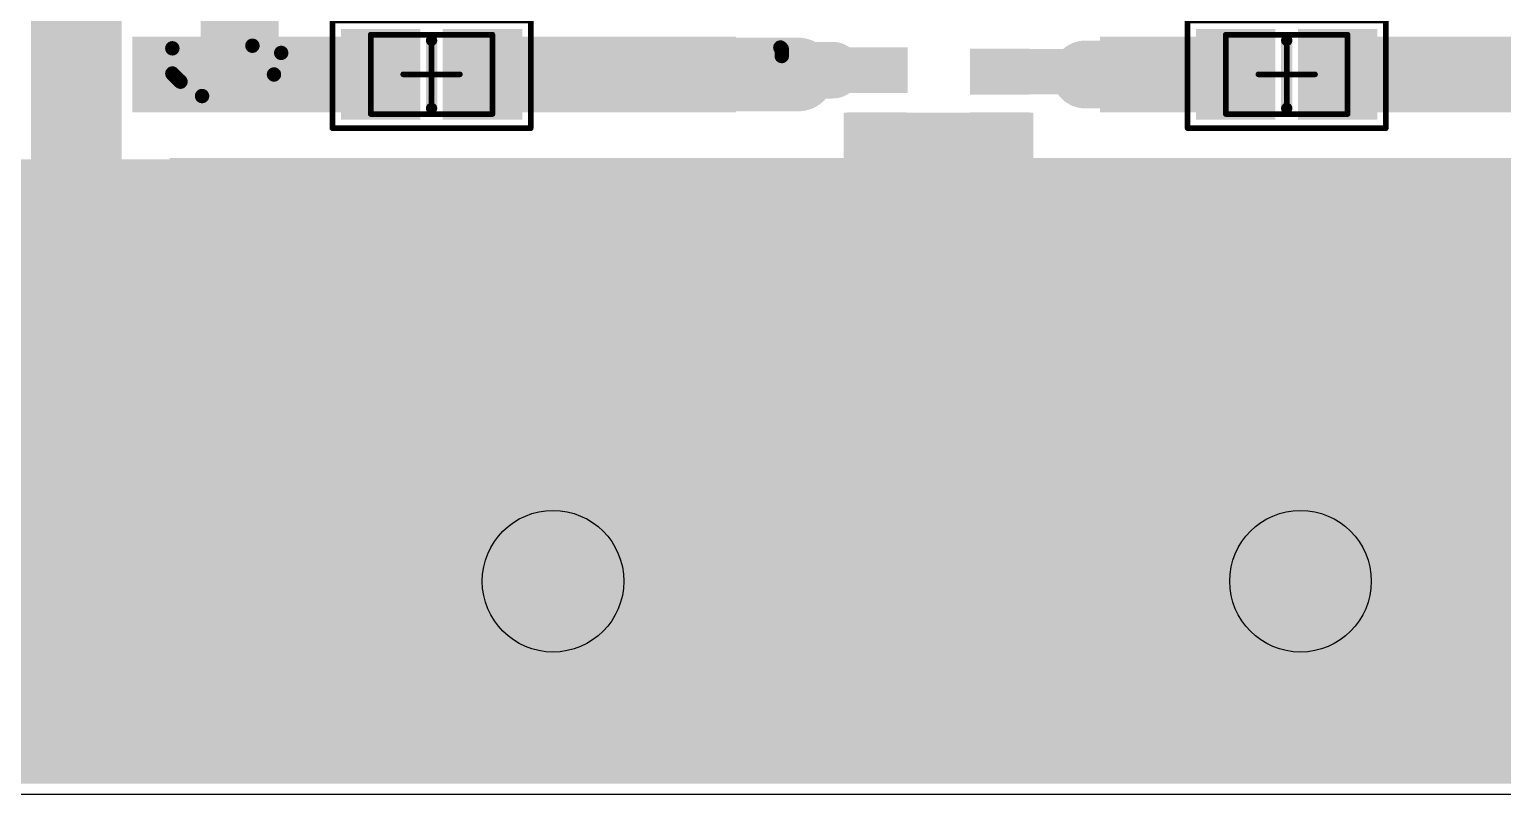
# Model space of a CAD drawing. Extents: x 280 to 426, y 216 to 306.
# Drawn here: x 304.11 to 330.12, y 216.01 to 229.52 of the extents above; entities that cross this region are included whole.
import ezdxf

# ---------------------------------------------------------------- set-up
doc = ezdxf.new("R2010")
doc.units = 0
doc.header["$MEASUREMENT"] = 0
doc.layers.get('0').update_dxf_attribs({"linetype": 'CONTINUOUS'})
for name, color, linetype in [('MECHANICAL13', 56, 'CONTINUOUS'), ('MECHANICAL15', 56, 'CONTINUOUS'), ('MULTILAYER', 9, 'CONTINUOUS'), ('TOPLAYER', 1, 'CONTINUOUS'), ('TOPOVERLAY', 2, 'CONTINUOUS'), ('TOPPASTE', 8, 'CONTINUOUS'), ('TOPSOLDER', 216, 'CONTINUOUS')]:
    doc.layers.add(name, color=color, linetype=linetype)

# ---------------------------------------------------------------- blocks, each defined once
blk = doc.blocks.new('6_0805_N_25')
at = {"layer": 'MECHANICAL13', "const_width": 0.1}
for points in [[(1.075002, 0.700004), (-1.074999, 0.700004)], [(-1.074999, 0.700004), (-1.074999, -0.699996)], [(1.075002, 0.700004), (1.075002, -0.699996)], [(1.075002, -0.699996), (-1.074999, -0.699996)]]:
    blk.add_lwpolyline(points, dxfattribs=at)
at = {"layer": 'MECHANICAL13', "const_width": 0.05}
for points in [[(-1.099998, 0.700004, 1), (-1.05, 0.700004, 1)], [(-1.099998, 0.700004, 1), (-1.05, 0.700004, 1)], [(1.050003, 0.700004, 1), (1.1, 0.700004, 1)], [(1.050003, 0.700004, 1), (1.1, 0.700004, 1)], [(-1.099998, -0.699996, 1), (-1.05, -0.699996, 1)], [(-1.099998, -0.699996, 1), (-1.05, -0.699996, 1)], [(1.050003, -0.699996, 1), (1.1, -0.699996, 1)], [(1.050003, -0.699996, 1), (1.1, -0.699996, 1)]]:
    blk.add_lwpolyline(points, format="xyb", close=True, dxfattribs=at)
at = {"layer": 'MECHANICAL15', "const_width": 0.1}
for points in [[(1.750002, 0.950003), (-1.749999, 0.950003)], [(-1.749999, 0.950003), (-1.749999, -0.949996)], [(1.750002, 0.950003), (1.750002, -0.949996)], [(0.000003, 0.500004), (0.000003, -0.499996)], [(0.500002, 0.000003), (-0.499999, 0.000003)], [(1.750002, -0.949996), (-1.749999, -0.949996)]]:
    blk.add_lwpolyline(points, dxfattribs=at)
at = {"layer": 'MECHANICAL15', "const_width": 0.05}
for points in [[(-1.774998, 0.950003, 1), (-1.725, 0.950003, 1)], [(-1.774998, 0.950003, 1), (-1.725, 0.950003, 1)], [(1.725003, 0.950003, 1), (1.775, 0.950003, 1)], [(1.725003, 0.950003, 1), (1.775, 0.950003, 1)], [(-0.024996, 0.500004, 1), (0.025001, 0.500004, 1)], [(-0.524998, 0.000003, 1), (-0.475, 0.000003, 1)], [(0.475003, 0.000003, 1), (0.525, 0.000003, 1)], [(-0.024996, -0.499996, 1), (0.025001, -0.499996, 1)], [(-1.774998, -0.949996, 1), (-1.725, -0.949996, 1)], [(-1.774998, -0.949996, 1), (-1.725, -0.949996, 1)], [(1.725003, -0.949996, 1), (1.775, -0.949996, 1)], [(1.725003, -0.949996, 1), (1.775, -0.949996, 1)]]:
    blk.add_lwpolyline(points, format="xyb", close=True, dxfattribs=at)
at = {"layer": 'TOPLAYER'}
for points in [[(-0.299999, -0.699996), (-0.299999, 0.700001), (-1.499997, -0.699996), (-1.499997, 0.700001)], [(1.5, -0.699996), (1.5, 0.700001), (0.300002, -0.699996), (0.300002, 0.700001)]]:
    blk.add_solid(points, dxfattribs=at)
at = {"layer": 'TOPOVERLAY', "const_width": 0.2}
blk.add_lwpolyline([(0, 0.599999), (0, -0.599999)], dxfattribs=at)
at = {"layer": 'TOPOVERLAY', "const_width": 0.1}
for points in [[(-0.05, 0.599999, 1), (0.05, 0.599999, 1)], [(-0.05, -0.599999, 1), (0.05, -0.599999, 1)]]:
    blk.add_lwpolyline(points, format="xyb", close=True, dxfattribs=at)
at = {"layer": 'TOPPASTE'}
for points in [[(-0.299999, -0.699996), (-0.299999, 0.700001), (-1.499997, -0.699996), (-1.499997, 0.700001)], [(1.5, -0.699996), (1.5, 0.700001), (0.300002, -0.699996), (0.300002, 0.700001)]]:
    blk.add_solid(points, dxfattribs=at)
at = {"layer": 'TOPSOLDER'}
for points in [[(-0.198399, -0.801596), (-0.198399, 0.801601), (-1.601597, -0.801596), (-1.601597, 0.801601)], [(1.6016, -0.801596), (1.6016, 0.801601), (0.198402, -0.801596), (0.198402, 0.801601)]]:
    blk.add_solid(points, dxfattribs=at)
blk = doc.blocks.new('6_0805_N_31')
at = {"layer": 'MECHANICAL13', "const_width": 0.1}
for points in [[(-1.074999, 0.700004), (1.075002, 0.700004)], [(-1.074999, -0.699996), (-1.074999, 0.700004)], [(1.075002, -0.699996), (1.075002, 0.700004)], [(-1.074999, -0.699996), (1.075002, -0.699996)]]:
    blk.add_lwpolyline(points, dxfattribs=at)
at = {"layer": 'MECHANICAL13', "const_width": 0.05}
for points in [[(-1.099998, 0.700004, 1), (-1.05, 0.700004, 1)], [(-1.099998, 0.700004, 1), (-1.05, 0.700004, 1)], [(1.050003, 0.700004, 1), (1.1, 0.700004, 1)], [(1.050003, 0.700004, 1), (1.1, 0.700004, 1)], [(-1.099998, -0.699996, 1), (-1.05, -0.699996, 1)], [(-1.099998, -0.699996, 1), (-1.05, -0.699996, 1)], [(1.050003, -0.699996, 1), (1.1, -0.699996, 1)], [(1.050003, -0.699996, 1), (1.1, -0.699996, 1)]]:
    blk.add_lwpolyline(points, format="xyb", close=True, dxfattribs=at)
at = {"layer": 'MECHANICAL15', "const_width": 0.1}
for points in [[(-1.749999, 0.950003), (1.750002, 0.950003)], [(-1.749999, -0.949996), (-1.749999, 0.950003)], [(1.750002, -0.949996), (1.750002, 0.950003)], [(0.000003, -0.499996), (0.000003, 0.500004)], [(-0.499999, 0.000003), (0.500002, 0.000003)], [(-1.749999, -0.949996), (1.750002, -0.949996)]]:
    blk.add_lwpolyline(points, dxfattribs=at)
at = {"layer": 'MECHANICAL15', "const_width": 0.05}
for points in [[(-1.774998, 0.950003, 1), (-1.725, 0.950003, 1)], [(-1.774998, 0.950003, 1), (-1.725, 0.950003, 1)], [(1.725003, 0.950003, 1), (1.775, 0.950003, 1)], [(1.725003, 0.950003, 1), (1.775, 0.950003, 1)], [(-0.024996, 0.500004, 1), (0.025001, 0.500004, 1)], [(-0.524998, 0.000003, 1), (-0.475, 0.000003, 1)], [(0.475003, 0.000003, 1), (0.525, 0.000003, 1)], [(-0.024996, -0.499996, 1), (0.025001, -0.499996, 1)], [(-1.774998, -0.949996, 1), (-1.725, -0.949996, 1)], [(-1.774998, -0.949996, 1), (-1.725, -0.949996, 1)], [(1.725003, -0.949996, 1), (1.775, -0.949996, 1)], [(1.725003, -0.949996, 1), (1.775, -0.949996, 1)]]:
    blk.add_lwpolyline(points, format="xyb", close=True, dxfattribs=at)
at = {"layer": 'TOPLAYER'}
for points in [[(-0.299999, -0.699996), (-0.299999, 0.700001), (-1.499997, -0.699996), (-1.499997, 0.700001)], [(1.5, -0.699996), (1.5, 0.700001), (0.300002, -0.699996), (0.300002, 0.700001)]]:
    blk.add_solid(points, dxfattribs=at)
at = {"layer": 'TOPOVERLAY', "const_width": 0.2}
blk.add_lwpolyline([(0, -0.599999), (0, 0.599999)], dxfattribs=at)
at = {"layer": 'TOPOVERLAY', "const_width": 0.1}
for points in [[(-0.05, 0.599999, 1), (0.05, 0.599999, 1)], [(-0.05, -0.599999, 1), (0.05, -0.599999, 1)]]:
    blk.add_lwpolyline(points, format="xyb", close=True, dxfattribs=at)
at = {"layer": 'TOPPASTE'}
for points in [[(-0.299999, -0.699996), (-0.299999, 0.700001), (-1.499997, -0.699996), (-1.499997, 0.700001)], [(1.5, -0.699996), (1.5, 0.700001), (0.300002, -0.699996), (0.300002, 0.700001)]]:
    blk.add_solid(points, dxfattribs=at)
at = {"layer": 'TOPSOLDER'}
for points in [[(-0.198399, -0.801596), (-0.198399, 0.801601), (-1.601597, -0.801596), (-1.601597, 0.801601)], [(1.6016, -0.801596), (1.6016, 0.801601), (0.198402, -0.801596), (0.198402, 0.801601)]]:
    blk.add_solid(points, dxfattribs=at)

msp = doc.modelspace()

# ---------------------------------------------------------------- linework, layer by layer
at = {"linetype": 'Continuous'}
msp.add_lwpolyline([(279.935, 253.575), (426.074, 253.575), (426.074, 216.01), (279.935, 216.01)], close=True, dxfattribs=at)
at = {"color": 3, "linetype": 'Continuous'}
for centre in [(313.358, 219.776), (326.556, 219.776)]:
    msp.add_circle(centre, 1.25, dxfattribs=at)
at = {"layer": 'MULTILAYER'}
for points, const_width in [([(304.438, 228.701, 1), (304.738, 228.701, 1)], 0.3), ([(305.238, 228.676, 1), (305.538, 228.676, 1)], 0.3), ([(318.938, 227.301, 1), (319.238, 227.301, 1)], 0.3), ([(320.863, 227.301, 1), (321.163, 227.301, 1)], 0.3), ([(304.738, 227.151, 1), (305.038, 227.151, 1)], 0.3), ([(305.995, 226.438, 1), (306.295, 226.438, 1)], 0.3), ([(307.504, 225.951, 1), (307.804, 225.951, 1)], 0.3), ([(309.807, 225.951, 1), (310.107, 225.951, 1)], 0.3), ([(312.11, 225.951, 1), (312.41, 225.951, 1)], 0.3), ([(314.413, 225.951, 1), (314.713, 225.951, 1)], 0.3), ([(316.804, 225.951, 1), (317.104, 225.951, 1)], 0.3), ([(319.107, 225.951, 1), (319.407, 225.951, 1)], 0.3), ([(321.41, 225.951, 1), (321.71, 225.951, 1)], 0.3), ([(323.713, 225.951, 1), (324.013, 225.951, 1)], 0.3), ([(325.729, 225.851, 1), (326.029, 225.851, 1)], 0.3), ([(328.032, 225.851, 1), (328.332, 225.851, 1)], 0.3), ([(304.598, 225.295, 1), (304.898, 225.295, 1)], 0.3), ([(305.868, 225.295, 1), (306.168, 225.295, 1)], 0.3), ([(304.788, 224.126, 1), (305.088, 224.126, 1)], 0.3), ([(307.413, 224.076, 1), (307.713, 224.076, 1)], 0.3), ([(309.715, 224.076, 1), (310.015, 224.076, 1)], 0.3), ([(312.018, 224.076, 1), (312.318, 224.076, 1)], 0.3), ([(314.321, 224.076, 1), (314.621, 224.076, 1)], 0.3), ([(316.624, 224.076, 1), (316.924, 224.076, 1)], 0.3), ([(318.927, 224.076, 1), (319.227, 224.076, 1)], 0.3), ([(321.229, 224.076, 1), (321.529, 224.076, 1)], 0.3), ([(323.532, 224.076, 1), (323.832, 224.076, 1)], 0.3), ([(325.835, 224.076, 1), (326.135, 224.076, 1)], 0.3), ([(328.138, 224.076, 1), (328.438, 224.076, 1)], 0.3), ([(312.108, 219.776, 1), (314.608, 219.776, 1)], 2.5), ([(325.306, 219.776, 1), (327.806, 219.776, 1)], 2.5), ([(304.713, 221.576, 1), (305.013, 221.576, 1)], 0.3), ([(307.338, 221.526, 1), (307.638, 221.526, 1)], 0.3), ([(309.64, 221.526, 1), (309.94, 221.526, 1)], 0.3), ([(311.943, 221.526, 1), (312.243, 221.526, 1)], 0.3), ([(314.246, 221.526, 1), (314.546, 221.526, 1)], 0.3), ([(316.549, 221.526, 1), (316.849, 221.526, 1)], 0.3), ([(318.852, 221.526, 1), (319.152, 221.526, 1)], 0.3), ([(321.154, 221.526, 1), (321.454, 221.526, 1)], 0.3), ([(323.457, 221.526, 1), (323.757, 221.526, 1)], 0.3), ([(325.76, 221.526, 1), (326.06, 221.526, 1)], 0.3), ([(328.063, 221.526, 1), (328.363, 221.526, 1)], 0.3), ([(304.365, 218.351, 1), (304.665, 218.351, 1)], 0.3), ([(306.668, 218.351, 1), (306.968, 218.351, 1)], 0.3), ([(308.893, 218.326, 1), (309.193, 218.326, 1)], 0.3), ([(311.196, 218.326, 1), (311.496, 218.326, 1)], 0.3), ([(313.499, 218.326, 1), (313.799, 218.326, 1)], 0.3), ([(315.802, 218.326, 1), (316.102, 218.326, 1)], 0.3), ([(318.104, 218.326, 1), (318.404, 218.326, 1)], 0.3), ([(320.363, 218.276, 1), (320.663, 218.276, 1)], 0.3), ([(322.665, 218.276, 1), (322.965, 218.276, 1)], 0.3), ([(324.968, 218.276, 1), (325.268, 218.276, 1)], 0.3), ([(327.193, 218.251, 1), (327.493, 218.251, 1)], 0.3), ([(329.496, 218.251, 1), (329.796, 218.251, 1)], 0.3)]:
    msp.add_lwpolyline(points, format="xyb", close=True, dxfattribs=dict(at, const_width=const_width))
at = {"layer": 'TOPLAYER'}
for points, const_width in [([(306.635, 228.741), (306.635, 229.186)], 0.254), ([(307.161, 228.343), (308.05, 229.232)], 0.254), ([(308.05, 229.232), (308.431, 228.724)], 0.254), ([(308.431, 228.724), (308.558, 229.105)], 0.254), ([(314.398, 228.726), (314.4, 228.724)], 1.3), ([(314.4, 228.724), (317.686, 228.724)], 1.3), ([(317.097, 228.8), (318.297, 228.8)], 1), ([(317.372, 229.2), (317.397, 229.175)], 0.254), ([(317.397, 229.05), (317.397, 229.175)], 0.254), ([(321.247, 228.775), (322.463, 228.775)], 0.8), ([(322.761, 228.724), (323.25, 228.724)], 1.2), ([(306.635, 228.741), (306.78, 228.597)], 0.254)]:
    msp.add_lwpolyline(points, dxfattribs=dict(at, const_width=const_width))
for points, const_width in [([(306.572, 229.186, 1), (306.699, 229.186, 1)], 0.127), ([(307.986, 229.232, 1), (308.113, 229.232, 1)], 0.127), ([(307.986, 229.232, 1), (308.113, 229.232, 1)], 0.127), ([(308.494, 229.105, 1), (308.621, 229.105, 1)], 0.127), ([(314.073, 228.726, 1), (314.723, 228.726, 1)], 0.65), ([(314.075, 228.724, 1), (314.725, 228.724, 1)], 0.65), ([(314.075, 228.724, 1), (314.725, 228.724, 1)], 0.65), ([(316.847, 228.8, 1), (317.347, 228.8, 1)], 0.5), ([(317.361, 228.724, 1), (318.011, 228.724, 1)], 0.65), ([(317.308, 229.2, 1), (317.435, 229.2, 1)], 0.127), ([(317.333, 229.175, 1), (317.46, 229.175, 1)], 0.127), ([(317.333, 229.175, 1), (317.46, 229.175, 1)], 0.127), ([(317.333, 229.05, 1), (317.46, 229.05, 1)], 0.127), ([(318.047, 228.8, 1), (318.547, 228.8, 1)], 0.5), ([(321.047, 228.775, 1), (321.447, 228.775, 1)], 0.4), ([(322.263, 228.775, 1), (322.663, 228.775, 1)], 0.4), ([(322.461, 228.724, 1), (323.061, 228.724, 1)], 0.6), ([(322.95, 228.724, 1), (323.55, 228.724, 1)], 0.6), ([(304.438, 228.701, 1), (304.738, 228.701, 1)], 0.3), ([(305.238, 228.676, 1), (305.538, 228.676, 1)], 0.3), ([(306.572, 228.741, 1), (306.699, 228.741, 1)], 0.127), ([(306.572, 228.741, 1), (306.699, 228.741, 1)], 0.127), ([(306.716, 228.597, 1), (306.843, 228.597, 1)], 0.127), ([(308.367, 228.724, 1), (308.494, 228.724, 1)], 0.127), ([(308.367, 228.724, 1), (308.494, 228.724, 1)], 0.127), ([(307.097, 228.343, 1), (307.224, 228.343, 1)], 0.127), ([(318.938, 227.301, 1), (319.238, 227.301, 1)], 0.3), ([(320.863, 227.301, 1), (321.163, 227.301, 1)], 0.3), ([(304.738, 227.151, 1), (305.038, 227.151, 1)], 0.3), ([(305.995, 226.438, 1), (306.295, 226.438, 1)], 0.3), ([(307.504, 225.951, 1), (307.804, 225.951, 1)], 0.3), ([(309.807, 225.951, 1), (310.107, 225.951, 1)], 0.3), ([(312.11, 225.951, 1), (312.41, 225.951, 1)], 0.3), ([(314.413, 225.951, 1), (314.713, 225.951, 1)], 0.3), ([(316.804, 225.951, 1), (317.104, 225.951, 1)], 0.3), ([(319.107, 225.951, 1), (319.407, 225.951, 1)], 0.3), ([(321.41, 225.951, 1), (321.71, 225.951, 1)], 0.3), ([(323.713, 225.951, 1), (324.013, 225.951, 1)], 0.3), ([(325.729, 225.851, 1), (326.029, 225.851, 1)], 0.3), ([(328.032, 225.851, 1), (328.332, 225.851, 1)], 0.3), ([(304.598, 225.295, 1), (304.898, 225.295, 1)], 0.3), ([(305.868, 225.295, 1), (306.168, 225.295, 1)], 0.3), ([(304.788, 224.126, 1), (305.088, 224.126, 1)], 0.3), ([(307.413, 224.076, 1), (307.713, 224.076, 1)], 0.3), ([(309.715, 224.076, 1), (310.015, 224.076, 1)], 0.3), ([(312.018, 224.076, 1), (312.318, 224.076, 1)], 0.3), ([(314.321, 224.076, 1), (314.621, 224.076, 1)], 0.3), ([(316.624, 224.076, 1), (316.924, 224.076, 1)], 0.3), ([(318.927, 224.076, 1), (319.227, 224.076, 1)], 0.3), ([(321.229, 224.076, 1), (321.529, 224.076, 1)], 0.3), ([(323.532, 224.076, 1), (323.832, 224.076, 1)], 0.3), ([(325.835, 224.076, 1), (326.135, 224.076, 1)], 0.3), ([(328.138, 224.076, 1), (328.438, 224.076, 1)], 0.3), ([(312.108, 219.776, 1), (314.608, 219.776, 1)], 2.5), ([(325.306, 219.776, 1), (327.806, 219.776, 1)], 2.5), ([(304.713, 221.576, 1), (305.013, 221.576, 1)], 0.3), ([(307.338, 221.526, 1), (307.638, 221.526, 1)], 0.3), ([(309.64, 221.526, 1), (309.94, 221.526, 1)], 0.3), ([(311.943, 221.526, 1), (312.243, 221.526, 1)], 0.3), ([(314.246, 221.526, 1), (314.546, 221.526, 1)], 0.3), ([(316.549, 221.526, 1), (316.849, 221.526, 1)], 0.3), ([(318.852, 221.526, 1), (319.152, 221.526, 1)], 0.3), ([(321.154, 221.526, 1), (321.454, 221.526, 1)], 0.3), ([(323.457, 221.526, 1), (323.757, 221.526, 1)], 0.3), ([(325.76, 221.526, 1), (326.06, 221.526, 1)], 0.3), ([(328.063, 221.526, 1), (328.363, 221.526, 1)], 0.3), ([(304.365, 218.351, 1), (304.665, 218.351, 1)], 0.3), ([(306.668, 218.351, 1), (306.968, 218.351, 1)], 0.3), ([(308.893, 218.326, 1), (309.193, 218.326, 1)], 0.3), ([(311.196, 218.326, 1), (311.496, 218.326, 1)], 0.3), ([(313.499, 218.326, 1), (313.799, 218.326, 1)], 0.3), ([(315.802, 218.326, 1), (316.102, 218.326, 1)], 0.3), ([(318.104, 218.326, 1), (318.404, 218.326, 1)], 0.3), ([(320.363, 218.276, 1), (320.663, 218.276, 1)], 0.3), ([(322.665, 218.276, 1), (322.965, 218.276, 1)], 0.3), ([(324.968, 218.276, 1), (325.268, 218.276, 1)], 0.3), ([(327.193, 218.251, 1), (327.493, 218.251, 1)], 0.3), ([(329.496, 218.251, 1), (329.796, 218.251, 1)], 0.3)]:
    msp.add_lwpolyline(points, format="xyb", close=True, dxfattribs=dict(at, const_width=const_width))
for points in [[(307.588, 229.051), (307.938, 229.051), (307.588, 230.751), (307.938, 230.751)], [(304.138, 226.438), (305.738, 226.438), (304.138, 230.375), (305.738, 230.375)], [(307.138, 229.301), (308.513, 229.301), (307.138, 230.451), (308.513, 230.451)], [(305.931, 228.056), (310.931, 228.056), (305.931, 229.392), (310.931, 229.392)], [(311.588, 228.058), (316.588, 228.058), (311.588, 229.394), (316.588, 229.394)], [(318.572, 228.395), (319.622, 228.395), (318.572, 229.205), (319.622, 229.205)], [(320.722, 228.37), (321.772, 228.37), (320.722, 229.18), (321.772, 229.18)], [(323.013, 228.058), (326.013, 228.058), (323.013, 229.394), (326.013, 229.394)], [(326.688, 228.058), (331.688, 228.058), (326.688, 229.394), (331.688, 229.394)], [(318.488, 226.976), (321.838, 226.976), (318.488, 228.051), (321.838, 228.051)], [(318.547, 227.245), (319.597, 227.245), (318.547, 228.055), (319.597, 228.055)], [(320.722, 227.245), (321.772, 227.245), (320.722, 228.055), (321.772, 228.055)], [(318.563, 226.326), (319.588, 226.326), (318.563, 227.351), (319.588, 227.351)], [(320.688, 226.151), (321.813, 226.151), (320.688, 227.376), (321.813, 227.376)], [(279.738, 216.201), (306.847, 216.201), (279.738, 227.226), (306.847, 227.226)], [(306.588, 216.201), (332.338, 216.201), (306.588, 227.251), (332.338, 227.251)], [(328.413, 220.401), (331.913, 220.401), (328.413, 227.076), (331.913, 227.076)]]:
    msp.add_solid(points, dxfattribs=at)

# ---------------------------------------------------------------- block references
msp.add_blockref('6_0805_N_31', (311.213, 228.726))
at = {"rotation": 180}
msp.add_blockref('6_0805_N_25', (326.313, 228.726), dxfattribs=at)

doc.saveas('drawing.dxf')
